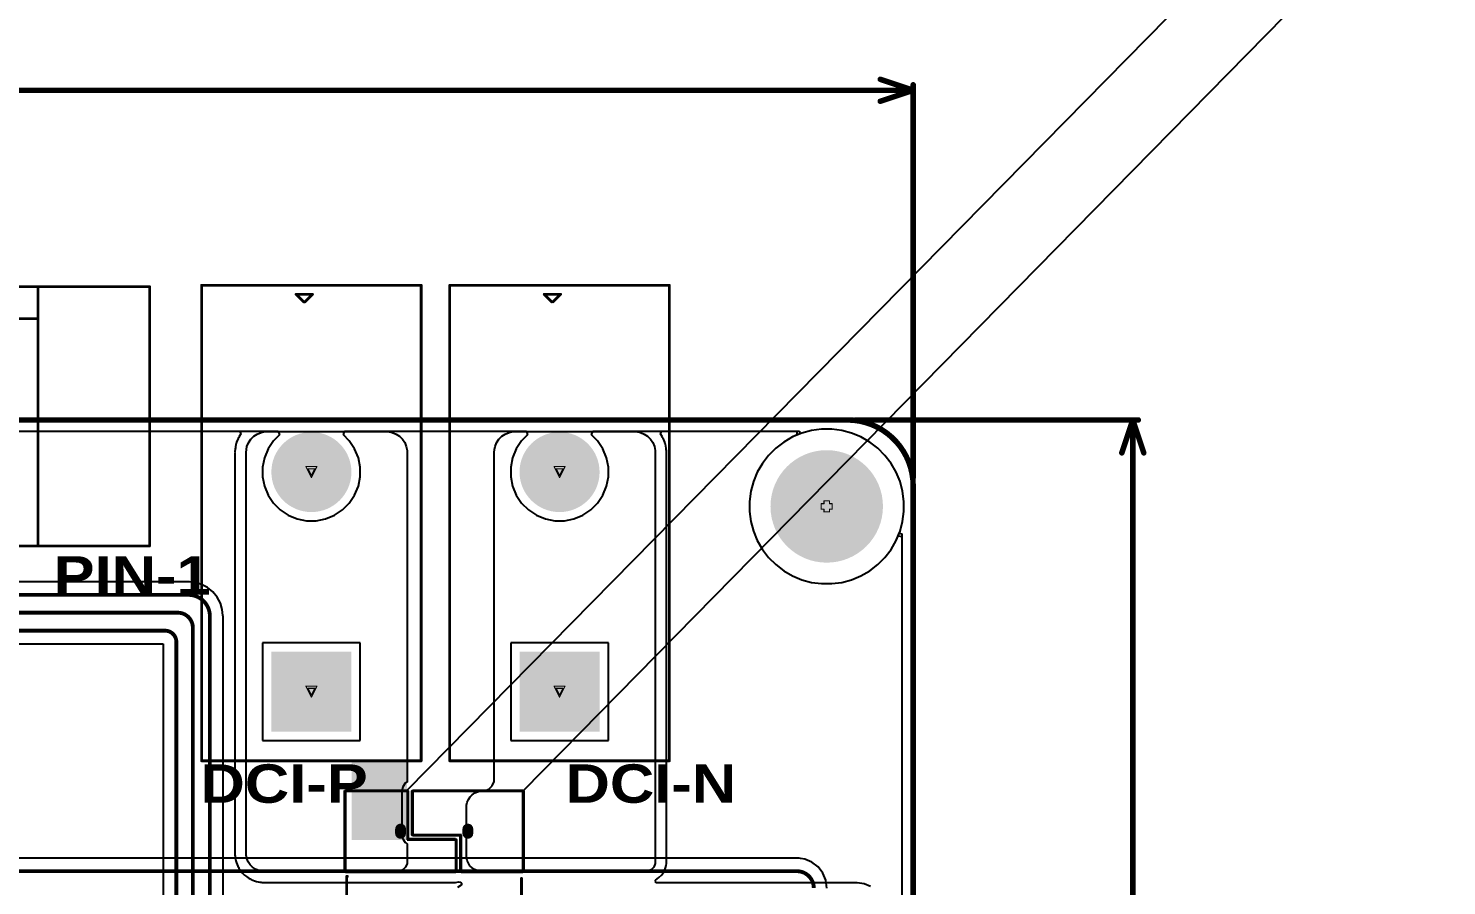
# Model space of a CAD drawing. Header units: inches. Extents: x -2 to 5376, y -4 to 5426.
# Drawn here: x 97.5 to 163.1, y 75 to 114.6 of the extents above; entities that cross this region are included whole.
import ezdxf

# ---------------------------------------------------------------- set-up
doc = ezdxf.new("R2010")
doc.units = ezdxf.units.IN
for name, color, linetype in [('Board Outline', 216, 'Continuous'), ('Bottom Layer', 5, 'Continuous'), ('Bottom Solder', 6, 'Continuous'), ('Dimension', 6, 'Continuous'), ('Drill Drawing', 1, 'Continuous'), ('Layer 1', 16, 'Continuous'), ('Layer 2', 76, 'Continuous'), ('Multi-Layer', 9, 'Continuous'), ('Pad Holes', 156, 'Continuous'), ('Top Layer', 1, 'Continuous'), ('Top Overlay', 2, 'Continuous'), ('Top Paste', 8, 'Continuous'), ('Top Solder', 216, 'Continuous')]:
    doc.layers.add(name, color=color, linetype=linetype)
doc.styles.add('Arial Black_Bold', font='', dxfattribs={"height": 0.2})
doc.styles.get('Arial Black_Bold').set_extended_font_data('Arial Black', bold=True)

# ---------------------------------------------------------------- blocks, each defined once
blk = doc.blocks.new('DB136H_10_16_1P_BK_P_126')
at = {"layer": 'Bottom Layer'}
h = blk.add_hatch(color=5, dxfattribs=at)
edge = h.paths.add_edge_path()
edge.add_arc((0, 5.08), 1.75, 0, 360)
blk.add_hatch(color=5, dxfattribs=at).paths.add_polyline_path([(-1.75, -3.33), (1.75, -3.33), (1.75, -6.83), (-1.75, -6.83)])
at = {"layer": 'Bottom Solder'}
h = blk.add_hatch(color=6, dxfattribs=at)
edge = h.paths.add_edge_path()
edge.add_arc((0, 5.08), 1.852, 0, 360)
blk.add_hatch(color=6, dxfattribs=at).paths.add_polyline_path([(-1.852, -3.228), (1.852, -3.228), (1.852, -6.932), (-1.852, -6.932)])
at = {"layer": 'Layer 1'}
h = blk.add_hatch(color=16, dxfattribs=at)
edge = h.paths.add_edge_path()
edge.add_arc((0, 5.08), 1.75, 0, 360)
blk.add_hatch(color=16, dxfattribs=at).paths.add_polyline_path([(-1.75, -3.33), (1.75, -3.33), (1.75, -6.83), (-1.75, -6.83)])
at = {"layer": 'Layer 2'}
h = blk.add_hatch(color=76, dxfattribs=at)
edge = h.paths.add_edge_path()
edge.add_arc((0, 5.08), 1.75, 0, 360)
blk.add_hatch(color=76, dxfattribs=at).paths.add_polyline_path([(-1.75, -3.33), (1.75, -3.33), (1.75, -6.83), (-1.75, -6.83)])
at = {"layer": 'Multi-Layer'}
h = blk.add_hatch(color=9, dxfattribs=at)
edge = h.paths.add_edge_path()
edge.add_arc((0, 5.08), 1.75, 0, 360)
blk.add_hatch(color=9, dxfattribs=at).paths.add_polyline_path([(-1.75, -3.33), (1.75, -3.33), (1.75, -6.83), (-1.75, -6.83)])
at = {"layer": 'Pad Holes'}
h = blk.add_hatch(color=7, dxfattribs=at)
edge = h.paths.add_edge_path()
edge.add_arc((0, 5.08), 1, 0, 360)
h = blk.add_hatch(color=7, dxfattribs=at)
edge = h.paths.add_edge_path()
edge.add_arc((0, -5.08), 1, 0, 360)
at = {"layer": 'Top Layer'}
h = blk.add_hatch(color=1, dxfattribs=at)
edge = h.paths.add_edge_path()
edge.add_arc((0, 5.08), 1.75, 0, 360)
blk.add_hatch(color=1, dxfattribs=at).paths.add_polyline_path([(-1.75, -3.33), (1.75, -3.33), (1.75, -6.83), (-1.75, -6.83)])
at = {"layer": 'Top Solder'}
h = blk.add_hatch(color=216, dxfattribs=at)
edge = h.paths.add_edge_path()
edge.add_arc((0, 5.08), 1.852, 0, 360)
blk.add_hatch(color=216, dxfattribs=at).paths.add_polyline_path([(-1.852, -3.228), (1.852, -3.228), (1.852, -6.932), (-1.852, -6.932)])
at = {"layer": 'Top Overlay', "const_width": 0.127}
for points in [[(-5.08, 13.72), (0, 13.72)], [(-5.08, -8.28), (-5.08, 13.72)], [(0, 13.72), (5.08, 13.72)], [(5.08, -8.28), (5.08, 13.72)], [(-0.711, 13.305), (0.051, 13.305)], [(-0.711, 13.305), (-0.361, 12.954)], [(-0.3, 12.954), (0.051, 13.305)], [(-5.08, -8.28), (0, -8.28)], [(0, -8.28), (5.08, -8.28)]]:
    blk.add_lwpolyline(points, dxfattribs=at)
at = {"layer": 'Top Overlay', "const_width": 0.0635}
for points in [[(-5.112, 13.72, 1), (-5.048, 13.72, 1)], [(-5.112, 13.72, 1), (-5.048, 13.72, 1)], [(-0.032, 13.72, 1), (0.032, 13.72, 1)], [(-0.032, 13.72, 1), (0.032, 13.72, 1)], [(5.048, 13.72, 1), (5.112, 13.72, 1)], [(5.048, 13.72, 1), (5.112, 13.72, 1)], [(-0.743, 13.305, 1), (-0.679, 13.305, 1)], [(-0.743, 13.305, 1), (-0.679, 13.305, 1)], [(0.019, 13.305, 1), (0.083, 13.305, 1)], [(0.019, 13.305, 1), (0.083, 13.305, 1)], [(-0.392, 12.954, 1), (-0.329, 12.954, 1)], [(-0.332, 12.954, 1), (-0.268, 12.954, 1)], [(-5.112, -8.28, 1), (-5.048, -8.28, 1)], [(-5.112, -8.28, 1), (-5.048, -8.28, 1)], [(-0.032, -8.28, 1), (0.032, -8.28, 1)], [(-0.032, -8.28, 1), (0.032, -8.28, 1)], [(5.048, -8.28, 1), (5.112, -8.28, 1)], [(5.048, -8.28, 1), (5.112, -8.28, 1)]]:
    blk.add_lwpolyline(points, format="xyb", close=True, dxfattribs=at)
blk = doc.blocks.new('DB136H_10_16_1P_RD_P_127')
at = {"layer": 'Bottom Layer'}
h = blk.add_hatch(color=5, dxfattribs=at)
edge = h.paths.add_edge_path()
edge.add_arc((0, 5.08), 1.75, 0, 360)
blk.add_hatch(color=5, dxfattribs=at).paths.add_polyline_path([(-1.75, -3.33), (1.75, -3.33), (1.75, -6.83), (-1.75, -6.83)])
at = {"layer": 'Bottom Solder'}
h = blk.add_hatch(color=6, dxfattribs=at)
edge = h.paths.add_edge_path()
edge.add_arc((0, 5.08), 1.852, 0, 360)
blk.add_hatch(color=6, dxfattribs=at).paths.add_polyline_path([(-1.852, -3.228), (1.852, -3.228), (1.852, -6.932), (-1.852, -6.932)])
at = {"layer": 'Layer 1'}
h = blk.add_hatch(color=16, dxfattribs=at)
edge = h.paths.add_edge_path()
edge.add_arc((0, 5.08), 1.75, 0, 360)
blk.add_hatch(color=16, dxfattribs=at).paths.add_polyline_path([(-1.75, -3.33), (1.75, -3.33), (1.75, -6.83), (-1.75, -6.83)])
at = {"layer": 'Layer 2'}
h = blk.add_hatch(color=76, dxfattribs=at)
edge = h.paths.add_edge_path()
edge.add_arc((0, 5.08), 1.75, 0, 360)
blk.add_hatch(color=76, dxfattribs=at).paths.add_polyline_path([(-1.75, -3.33), (1.75, -3.33), (1.75, -6.83), (-1.75, -6.83)])
at = {"layer": 'Multi-Layer'}
h = blk.add_hatch(color=9, dxfattribs=at)
edge = h.paths.add_edge_path()
edge.add_arc((0, 5.08), 1.75, 0, 360)
blk.add_hatch(color=9, dxfattribs=at).paths.add_polyline_path([(-1.75, -3.33), (1.75, -3.33), (1.75, -6.83), (-1.75, -6.83)])
at = {"layer": 'Pad Holes'}
h = blk.add_hatch(color=7, dxfattribs=at)
edge = h.paths.add_edge_path()
edge.add_arc((0, 5.08), 1, 0, 360)
h = blk.add_hatch(color=7, dxfattribs=at)
edge = h.paths.add_edge_path()
edge.add_arc((0, -5.08), 1, 0, 360)
at = {"layer": 'Top Layer'}
h = blk.add_hatch(color=1, dxfattribs=at)
edge = h.paths.add_edge_path()
edge.add_arc((0, 5.08), 1.75, 0, 360)
blk.add_hatch(color=1, dxfattribs=at).paths.add_polyline_path([(-1.75, -3.33), (1.75, -3.33), (1.75, -6.83), (-1.75, -6.83)])
at = {"layer": 'Top Solder'}
h = blk.add_hatch(color=216, dxfattribs=at)
edge = h.paths.add_edge_path()
edge.add_arc((0, 5.08), 1.852, 0, 360)
blk.add_hatch(color=216, dxfattribs=at).paths.add_polyline_path([(-1.852, -3.228), (1.852, -3.228), (1.852, -6.932), (-1.852, -6.932)])
at = {"layer": 'Top Overlay', "const_width": 0.127}
for points in [[(-5.08, 13.72), (0, 13.72)], [(-5.08, -8.28), (-5.08, 13.72)], [(0, 13.72), (5.08, 13.72)], [(5.08, -8.28), (5.08, 13.72)], [(-0.711, 13.305), (-0.361, 12.954)], [(-0.711, 13.305), (0.051, 13.305)], [(-0.3, 12.954), (0.051, 13.305)], [(-0.361, 12.954), (-0.3, 12.954)], [(-5.08, -8.28), (0, -8.28)], [(0, -8.28), (5.08, -8.28)]]:
    blk.add_lwpolyline(points, dxfattribs=at)
at = {"layer": 'Top Overlay', "const_width": 0.0635}
for points in [[(-5.112, 13.72, 1), (-5.048, 13.72, 1)], [(-5.112, 13.72, 1), (-5.048, 13.72, 1)], [(-0.032, 13.72, 1), (0.032, 13.72, 1)], [(-0.032, 13.72, 1), (0.032, 13.72, 1)], [(5.048, 13.72, 1), (5.112, 13.72, 1)], [(5.048, 13.72, 1), (5.112, 13.72, 1)], [(-0.743, 13.305, 1), (-0.679, 13.305, 1)], [(-0.743, 13.305, 1), (-0.679, 13.305, 1)], [(0.019, 13.305, 1), (0.083, 13.305, 1)], [(0.019, 13.305, 1), (0.083, 13.305, 1)], [(-0.392, 12.954, 1), (-0.329, 12.954, 1)], [(-0.392, 12.954, 1), (-0.329, 12.954, 1)], [(-0.332, 12.954, 1), (-0.268, 12.954, 1)], [(-0.332, 12.954, 1), (-0.268, 12.954, 1)], [(-5.112, -8.28, 1), (-5.048, -8.28, 1)], [(-5.112, -8.28, 1), (-5.048, -8.28, 1)], [(-0.032, -8.28, 1), (0.032, -8.28, 1)], [(-0.032, -8.28, 1), (0.032, -8.28, 1)], [(5.048, -8.28, 1), (5.112, -8.28, 1)], [(5.048, -8.28, 1), (5.112, -8.28, 1)]]:
    blk.add_lwpolyline(points, format="xyb", close=True, dxfattribs=at)
blk = doc.blocks.new('DB2ERM_5_08_12P_GN_128')
at = {"layer": 'Top Overlay', "const_width": 0.127}
for points in [[(35.636, 2), (-35.636, 2)], [(-35.636, 2), (-35.636, -10)], [(-30.48, 2), (-30.48, -10)], [(30.48, -8.516), (-30.48, -8.516)], [(35.636, -10), (-35.636, -10)]]:
    blk.add_lwpolyline(points, dxfattribs=at)
at = {"layer": 'Top Overlay', "const_width": 0.0635}
for points in [[(-35.668, 2, 1), (-35.604, 2, 1)], [(-35.668, 2, 1), (-35.604, 2, 1)], [(-30.512, 2, 1), (-30.448, 2, 1)], [(-30.512, -8.516, 1), (-30.448, -8.516, 1)], [(-35.668, -10, 1), (-35.604, -10, 1)], [(-35.668, -10, 1), (-35.604, -10, 1)], [(-30.512, -10, 1), (-30.448, -10, 1)]]:
    blk.add_lwpolyline(points, format="xyb", close=True, dxfattribs=at)
blk = doc.blocks.new('TISON_8_8X8__133')
at = {"layer": 'Top Layer'}
h = blk.add_hatch(color=1, dxfattribs=at)
edge = h.paths.add_edge_path()
edge.add_arc((3.264, 1.556), 0.15, 90, 270)
edge.add_line((3.264, 1.406), (3.464, 1.406))
edge.add_arc((3.464, 1.556), 0.15, 270, 450)
edge.add_line((3.464, 1.706), (3.264, 1.706))
h = blk.add_hatch(color=1, dxfattribs=at)
edge = h.paths.add_edge_path()
edge.add_arc((3.264, -1.556), 0.15, 90, 270)
edge.add_line((3.264, -1.706), (3.464, -1.706))
edge.add_arc((3.464, -1.556), 0.15, 270, 450)
edge.add_line((3.464, -1.406), (3.264, -1.406))
at = {"layer": 'Top Paste'}
h = blk.add_hatch(color=8, dxfattribs=at)
edge = h.paths.add_edge_path()
edge.add_arc((3.264, 1.556), 0.15, 90, 270)
edge.add_line((3.264, 1.406), (3.464, 1.406))
edge.add_arc((3.464, 1.556), 0.15, 270, 450)
edge.add_line((3.464, 1.706), (3.264, 1.706))
h = blk.add_hatch(color=8, dxfattribs=at)
edge = h.paths.add_edge_path()
edge.add_arc((3.264, -1.556), 0.15, 90, 270)
edge.add_line((3.264, -1.706), (3.464, -1.706))
edge.add_arc((3.464, -1.556), 0.15, 270, 450)
edge.add_line((3.464, -1.406), (3.264, -1.406))
at = {"layer": 'Top Solder'}
h = blk.add_hatch(color=216, dxfattribs=at)
edge = h.paths.add_edge_path()
edge.add_arc((3.264, 1.556), 0.252, 90, 270)
edge.add_line((3.264, 1.304), (3.464, 1.304))
edge.add_arc((3.464, 1.556), 0.252, 270, 450)
edge.add_line((3.464, 1.808), (3.264, 1.808))
h = blk.add_hatch(color=216, dxfattribs=at)
edge = h.paths.add_edge_path()
edge.add_arc((3.264, -1.556), 0.252, 90, 270)
edge.add_line((3.264, -1.808), (3.464, -1.808))
edge.add_arc((3.464, -1.556), 0.252, 270, 450)
edge.add_line((3.464, -1.304), (3.264, -1.304))
at = {"layer": 'Top Layer'}
for p, q in [((1.514, -0.98), (1.514, 4.092)), ((1.514, 4.092), (5.214, 4.092)), ((5.214, 4.092), (5.214, 4.092)), ((5.214, 4.092), (5.214, 1.257)), ((5.214, 1.257), (2.964, 1.257)), ((2.964, 1.257), (2.964, -0.98)), ((3.203, -1.257), (3.203, 0.98)), ((3.203, 0.98), (5.214, 0.98)), ((5.214, 0.98), (5.214, -4.092)), ((2.964, -0.98), (1.514, -0.98)), ((1.514, -4.092), (1.514, -1.257)), ((1.514, -1.257), (3.203, -1.257)), ((1.514, -4.092), (1.514, -4.092)), ((5.214, -4.092), (1.514, -4.092))]:
    blk.add_line(p, q, dxfattribs=at)
at = {"layer": 'Top Overlay', "const_width": 0.127}
for points in [[(-3.437, 4.052), (1.274, 4.052)], [(1.274, 4.052), (1.274, 4.014)], [(-3.437, -4.038), (1.185, -4.038)]]:
    blk.add_lwpolyline(points, dxfattribs=at)
at = {"layer": 'Top Overlay', "const_width": 0.0635}
for points in [[(1.242, 4.052, 1), (1.306, 4.052, 1)], [(1.242, 4.052, 1), (1.306, 4.052, 1)], [(1.242, 4.014, 1), (1.306, 4.014, 1)], [(1.154, -4.038, 1), (1.217, -4.038, 1)]]:
    blk.add_lwpolyline(points, format="xyb", close=True, dxfattribs=at)
at = {"layer": 'Top Solder'}
for p, q in [((1.46, 4.092), (1.476, 4.13)), ((1.46, -0.98), (1.46, 4.092)), ((1.476, 4.13), (1.514, 4.146)), ((1.514, 4.146), (5.214, 4.146)), ((5.214, 4.146), (5.253, 4.13)), ((5.253, 4.13), (5.269, 4.092)), ((5.269, 4.092), (5.269, 1.257)), ((5.214, 1.203), (3.019, 1.203)), ((3.019, 1.203), (3.019, -0.98)), ((3.149, 0.98), (3.165, 1.018)), ((3.149, -1.203), (3.149, 0.98)), ((3.165, 1.018), (3.203, 1.034)), ((3.203, 1.034), (5.214, 1.034)), ((5.253, 1.219), (5.214, 1.203)), ((5.214, 1.034), (5.253, 1.018)), ((5.269, 1.257), (5.253, 1.219)), ((5.253, 1.018), (5.268, 0.98)), ((5.268, 0.98), (5.268, -4.092)), ((5.269, 1.257), (5351.599, -5259.438)), ((1.476, -1.018), (1.46, -0.98)), ((1.46, -1.257), (1.476, -1.219)), ((1.46, -4.092), (1.46, -1.257)), ((1.514, -1.034), (1.476, -1.018)), ((1.476, -1.219), (1.514, -1.203)), ((2.964, -1.034), (1.514, -1.034)), ((1.514, -1.203), (3.149, -1.203)), ((3.003, -1.018), (2.964, -1.034)), ((3.019, -0.98), (3.003, -1.018)), ((1.476, -4.13), (1.46, -4.092)), ((1.514, -4.146), (1.476, -4.13)), ((5.214, -4.146), (1.514, -4.146)), ((5.253, -4.13), (5.214, -4.146)), ((5.268, -4.092), (5.253, -4.13)), ((5.253, -4.13), (5351.599, -5259.438))]:
    blk.add_line(p, q, dxfattribs=at)

msp = doc.modelspace()

# ---------------------------------------------------------------- hatches: boundary and pattern name
at = {"layer": 'Bottom Layer'}
h = msp.add_hatch(color=5, dxfattribs=at)
edge = h.paths.add_edge_path()
edge.add_arc((134.43, 92.509), 2.5, 0, 360)
at = {"layer": 'Bottom Solder'}
h = msp.add_hatch(color=6, dxfattribs=at)
edge = h.paths.add_edge_path()
edge.add_arc((134.43, 92.509), 2.602, 0, 360)
at = {"layer": 'Layer 1'}
h = msp.add_hatch(color=16, dxfattribs=at)
edge = h.paths.add_edge_path()
edge.add_arc((134.43, 92.509), 2.5, 0, 360)
at = {"layer": 'Layer 2'}
h = msp.add_hatch(color=76, dxfattribs=at)
edge = h.paths.add_edge_path()
edge.add_arc((134.43, 92.509), 2.5, 0, 360)
at = {"layer": 'Multi-Layer'}
h = msp.add_hatch(color=9, dxfattribs=at)
edge = h.paths.add_edge_path()
edge.add_arc((134.43, 92.509), 2.5, 0, 360)
at = {"layer": 'Pad Holes'}
h = msp.add_hatch(color=7, dxfattribs=at)
edge = h.paths.add_edge_path()
edge.add_arc((134.43, 92.509), 1.5, 0, 360)
at = {"layer": 'Top Layer'}
h = msp.add_hatch(color=1, dxfattribs=at)
edge = h.paths.add_edge_path()
edge.add_arc((134.43, 92.509), 2.5, 0, 360)
msp.add_hatch(color=1, dxfattribs=at).paths.add_polyline_path([(112.45, 77.083), (115.014, 77.083), (115.014, 80.739), (112.45, 80.739)])
at = {"layer": 'Top Solder'}
h = msp.add_hatch(color=216, dxfattribs=at)
edge = h.paths.add_edge_path()
edge.add_arc((134.43, 92.509), 2.602, 0, 360)

# ---------------------------------------------------------------- linework, layer by layer
at = {"layer": 'Board Outline', "const_width": 0.254}
for points in [[(1.478, 96.509), (135.382, 96.509)], [(138.43, -0.443), (138.43, 93.461)]]:
    msp.add_lwpolyline(points, dxfattribs=at)
at = {"layer": 'Board Outline', "const_width": 0.127}
for points in [[(135.319, 96.509, 1), (135.446, 96.509, 1)], [(135.319, 96.509, 1), (135.446, 96.509, 1)], [(138.367, 93.461, 1), (138.494, 93.461, 1)], [(138.367, 93.461, 1), (138.494, 93.461, 1)]]:
    msp.add_lwpolyline(points, format="xyb", close=True, dxfattribs=at)
at = {"layer": 'Board Outline', "const_width": 0.254}
msp.add_lwpolyline([(135.382, 96.509, -0.414214), (138.43, 93.461)], format="xyb", dxfattribs=at)
at = {"layer": 'Bottom Layer'}
for p, q in [((29.972, 95.991), (109.054, 95.991)), ((109.11, 95.813), (108.836, 95.538)), ((109.054, 95.991), (109.11, 95.813)), ((112.068, 95.813), (112.124, 95.991)), ((112.343, 95.538), (112.068, 95.813)), ((112.124, 95.991), (120.535, 95.991)), ((120.591, 95.813), (120.316, 95.538)), ((120.535, 95.991), (120.591, 95.813)), ((123.549, 95.813), (123.605, 95.991)), ((123.824, 95.538), (123.549, 95.813)), ((123.605, 95.991), (133.031, 95.991)), ((133.067, 95.813), (132.846, 95.722)), ((133.031, 95.991), (133.067, 95.813)), ((108.588, 95.169), (108.418, 94.758)), ((108.836, 95.538), (108.588, 95.169)), ((112.59, 95.169), (112.343, 95.538)), ((112.761, 94.758), (112.59, 95.169)), ((120.069, 95.169), (119.899, 94.758)), ((120.316, 95.538), (120.069, 95.169)), ((124.071, 95.169), (123.824, 95.538)), ((124.241, 94.758), (124.071, 95.169)), ((132.068, 95.202), (131.737, 94.871)), ((132.44, 95.488), (132.068, 95.202)), ((132.846, 95.722), (132.44, 95.488)), ((108.418, 94.758), (108.331, 94.321)), ((112.847, 94.321), (112.761, 94.758)), ((119.899, 94.758), (119.812, 94.321)), ((124.328, 94.321), (124.241, 94.758)), ((131.452, 94.499), (131.217, 94.094)), ((131.737, 94.871), (131.452, 94.499)), ((108.331, 94.321), (108.331, 93.877)), ((108.331, 93.877), (108.418, 93.44)), ((112.761, 93.44), (112.847, 93.877)), ((112.847, 93.877), (112.847, 94.321)), ((119.812, 94.321), (119.812, 93.877)), ((119.812, 93.877), (119.899, 93.44)), ((124.241, 93.44), (124.328, 93.877)), ((124.328, 93.877), (124.328, 94.321)), ((131.217, 94.094), (131.038, 93.661)), ((108.418, 93.44), (108.588, 93.03)), ((112.59, 93.03), (112.761, 93.44)), ((119.899, 93.44), (120.069, 93.03)), ((124.071, 93.03), (124.241, 93.44)), ((130.917, 93.208), (130.856, 92.743)), ((131.038, 93.661), (130.917, 93.208)), ((108.588, 93.03), (108.836, 92.66)), ((108.836, 92.66), (109.15, 92.345)), ((112.029, 92.345), (112.343, 92.66)), ((112.343, 92.66), (112.59, 93.03)), ((120.069, 93.03), (120.316, 92.66)), ((120.316, 92.66), (120.631, 92.345)), ((123.51, 92.345), (123.824, 92.66)), ((123.824, 92.66), (124.071, 93.03)), ((130.856, 92.743), (130.856, 92.275)), ((109.15, 92.345), (109.52, 92.098)), ((109.52, 92.098), (109.931, 91.928)), ((109.931, 91.928), (110.367, 91.841)), ((110.812, 91.841), (111.248, 91.928)), ((111.248, 91.928), (111.659, 92.098)), ((111.659, 92.098), (112.029, 92.345)), ((120.631, 92.345), (121.001, 92.098)), ((121.001, 92.098), (121.412, 91.928)), ((121.412, 91.928), (121.848, 91.841)), ((122.293, 91.841), (122.729, 91.928)), ((122.729, 91.928), (123.14, 92.098)), ((123.14, 92.098), (123.51, 92.345)), ((130.856, 92.275), (130.917, 91.81)), ((110.367, 91.841), (110.812, 91.841)), ((121.848, 91.841), (122.293, 91.841)), ((130.917, 91.81), (131.038, 91.358)), ((131.038, 91.358), (131.217, 90.925)), ((131.217, 90.925), (131.452, 90.519)), ((137.408, 90.519), (137.643, 90.925)), ((137.643, 90.925), (137.734, 91.146)), ((137.734, 91.146), (137.912, 91.11)), ((137.912, 91.11), (137.912, 52.476)), ((131.452, 90.519), (131.737, 90.147)), ((131.737, 90.147), (132.068, 89.816)), ((136.792, 89.816), (137.123, 90.147)), ((137.123, 90.147), (137.408, 90.519)), ((132.068, 89.816), (132.44, 89.531)), ((132.44, 89.531), (132.846, 89.297)), ((132.846, 89.297), (133.279, 89.117)), ((135.582, 89.117), (136.014, 89.297)), ((136.014, 89.297), (136.42, 89.531)), ((136.42, 89.531), (136.792, 89.816)), ((133.279, 89.117), (133.731, 88.996)), ((133.731, 88.996), (134.196, 88.935)), ((134.196, 88.935), (134.664, 88.935)), ((134.664, 88.935), (135.129, 88.996)), ((135.129, 88.996), (135.582, 89.117)), ((112.847, 86.197), (108.331, 86.197)), ((108.331, 86.197), (108.331, 81.681)), ((112.847, 81.681), (112.847, 86.197)), ((124.328, 86.197), (119.812, 86.197)), ((119.812, 86.197), (119.812, 81.681)), ((124.328, 81.681), (124.328, 86.197)), ((108.331, 81.681), (112.847, 81.681)), ((119.812, 81.681), (124.328, 81.681))]:
    msp.add_line(p, q, dxfattribs=at)
at = {"layer": 'Dimension', "const_width": 0.254}
for points in [[(136.906, 112.268), (138.43, 111.76)], [(77.74, 111.76), (138.43, 111.76)], [(136.906, 111.252), (138.43, 111.76)], [(138.43, 93.842), (138.43, 112.014)], [(135.763, 96.509), (148.844, 96.509)], [(148.082, 94.985), (148.59, 96.509)], [(148.59, 96.509), (149.098, 94.985)], [(148.59, 55.819), (148.59, 96.509)]]:
    msp.add_lwpolyline(points, dxfattribs=at)
at = {"layer": 'Dimension', "const_width": 0.127}
for points in [[(136.843, 112.268, 1), (136.97, 112.268, 1)], [(138.367, 112.014, 1), (138.494, 112.014, 1)], [(138.367, 111.76, 1), (138.494, 111.76, 1)], [(138.367, 111.76, 1), (138.494, 111.76, 1)], [(138.367, 111.76, 1), (138.494, 111.76, 1)], [(136.843, 111.252, 1), (136.97, 111.252, 1)], [(135.7, 96.509, 1), (135.827, 96.509, 1)], [(148.526, 96.509, 1), (148.654, 96.509, 1)], [(148.526, 96.509, 1), (148.654, 96.509, 1)], [(148.526, 96.509, 1), (148.654, 96.509, 1)], [(148.78, 96.509, 1), (148.907, 96.509, 1)], [(148.018, 94.985, 1), (148.145, 94.985, 1)], [(149.035, 94.985, 1), (149.161, 94.985, 1)], [(138.367, 93.842, 1), (138.494, 93.842, 1)]]:
    msp.add_lwpolyline(points, format="xyb", close=True, dxfattribs=at)
at = {"layer": 'Drill Drawing', "const_width": 0.0508}
for points in [[(110.335, 94.353), (110.843, 94.353)], [(110.335, 94.353), (110.589, 93.845)], [(110.437, 94.252), (110.742, 94.252)], [(110.437, 94.252), (110.589, 93.947)], [(110.589, 93.845), (110.843, 94.353)], [(110.589, 93.947), (110.742, 94.252)], [(121.816, 94.353), (122.324, 94.353)], [(121.816, 94.353), (122.07, 93.845)], [(121.918, 94.252), (122.223, 94.252)], [(121.918, 94.252), (122.07, 93.947)], [(122.07, 93.845), (122.324, 94.353)], [(122.07, 93.947), (122.223, 94.252)], [(134.176, 92.382), (134.176, 92.636)], [(134.176, 92.636), (134.303, 92.636)], [(134.303, 92.636), (134.303, 92.763)], [(134.303, 92.763), (134.557, 92.763)], [(134.557, 92.636), (134.557, 92.763)], [(134.557, 92.636), (134.684, 92.636)], [(134.684, 92.382), (134.684, 92.636)], [(134.176, 92.382), (134.303, 92.382)], [(134.303, 92.255), (134.303, 92.382)], [(134.303, 92.255), (134.557, 92.255)], [(134.557, 92.382), (134.684, 92.382)], [(134.557, 92.255), (134.557, 92.382)], [(110.335, 84.193), (110.843, 84.193)], [(110.335, 84.193), (110.589, 83.685)], [(110.437, 84.092), (110.742, 84.092)], [(110.437, 84.092), (110.589, 83.787)], [(110.589, 83.685), (110.843, 84.193)], [(110.589, 83.787), (110.742, 84.092)], [(121.816, 84.193), (122.324, 84.193)], [(121.816, 84.193), (122.07, 83.685)], [(121.918, 84.092), (122.223, 84.092)], [(121.918, 84.092), (122.07, 83.787)], [(122.07, 83.685), (122.324, 84.193)], [(122.07, 83.787), (122.223, 84.092)]]:
    msp.add_lwpolyline(points, dxfattribs=at)
at = {"layer": 'Drill Drawing', "const_width": 0.0254}
for points in [[(110.323, 94.353, 1), (110.348, 94.353, 1)], [(110.323, 94.353, 1), (110.348, 94.353, 1)], [(110.424, 94.252, 1), (110.45, 94.252, 1)], [(110.424, 94.252, 1), (110.45, 94.252, 1)], [(110.577, 93.947, 1), (110.602, 93.947, 1)], [(110.577, 93.947, 1), (110.602, 93.947, 1)], [(110.577, 93.845, 1), (110.602, 93.845, 1)], [(110.577, 93.845, 1), (110.602, 93.845, 1)], [(110.729, 94.252, 1), (110.755, 94.252, 1)], [(110.729, 94.252, 1), (110.755, 94.252, 1)], [(110.831, 94.353, 1), (110.856, 94.353, 1)], [(110.831, 94.353, 1), (110.856, 94.353, 1)], [(121.804, 94.353, 1), (121.829, 94.353, 1)], [(121.804, 94.353, 1), (121.829, 94.353, 1)], [(121.905, 94.252, 1), (121.931, 94.252, 1)], [(121.905, 94.252, 1), (121.931, 94.252, 1)], [(122.058, 93.947, 1), (122.083, 93.947, 1)], [(122.058, 93.947, 1), (122.083, 93.947, 1)], [(122.058, 93.845, 1), (122.083, 93.845, 1)], [(122.058, 93.845, 1), (122.083, 93.845, 1)], [(122.21, 94.252, 1), (122.235, 94.252, 1)], [(122.21, 94.252, 1), (122.235, 94.252, 1)], [(122.312, 94.353, 1), (122.337, 94.353, 1)], [(122.312, 94.353, 1), (122.337, 94.353, 1)], [(134.163, 92.636, 1), (134.189, 92.636, 1)], [(134.163, 92.636, 1), (134.189, 92.636, 1)], [(134.29, 92.763, 1), (134.316, 92.763, 1)], [(134.29, 92.763, 1), (134.316, 92.763, 1)], [(134.29, 92.636, 1), (134.316, 92.636, 1)], [(134.29, 92.636, 1), (134.316, 92.636, 1)], [(134.544, 92.763, 1), (134.57, 92.763, 1)], [(134.544, 92.763, 1), (134.57, 92.763, 1)], [(134.544, 92.636, 1), (134.57, 92.636, 1)], [(134.544, 92.636, 1), (134.57, 92.636, 1)], [(134.671, 92.636, 1), (134.697, 92.636, 1)], [(134.671, 92.636, 1), (134.697, 92.636, 1)], [(134.163, 92.382, 1), (134.189, 92.382, 1)], [(134.163, 92.382, 1), (134.189, 92.382, 1)], [(134.29, 92.382, 1), (134.316, 92.382, 1)], [(134.29, 92.382, 1), (134.316, 92.382, 1)], [(134.29, 92.255, 1), (134.316, 92.255, 1)], [(134.29, 92.255, 1), (134.316, 92.255, 1)], [(134.544, 92.382, 1), (134.57, 92.382, 1)], [(134.544, 92.382, 1), (134.57, 92.382, 1)], [(134.544, 92.255, 1), (134.57, 92.255, 1)], [(134.544, 92.255, 1), (134.57, 92.255, 1)], [(134.671, 92.382, 1), (134.697, 92.382, 1)], [(134.671, 92.382, 1), (134.697, 92.382, 1)], [(110.323, 84.193, 1), (110.348, 84.193, 1)], [(110.323, 84.193, 1), (110.348, 84.193, 1)], [(110.424, 84.092, 1), (110.45, 84.092, 1)], [(110.424, 84.092, 1), (110.45, 84.092, 1)], [(110.729, 84.092, 1), (110.755, 84.092, 1)], [(110.729, 84.092, 1), (110.755, 84.092, 1)], [(110.831, 84.193, 1), (110.856, 84.193, 1)], [(110.831, 84.193, 1), (110.856, 84.193, 1)], [(121.804, 84.193, 1), (121.829, 84.193, 1)], [(121.804, 84.193, 1), (121.829, 84.193, 1)], [(121.905, 84.092, 1), (121.931, 84.092, 1)], [(121.905, 84.092, 1), (121.931, 84.092, 1)], [(122.21, 84.092, 1), (122.235, 84.092, 1)], [(122.21, 84.092, 1), (122.235, 84.092, 1)], [(122.312, 84.193, 1), (122.337, 84.193, 1)], [(122.312, 84.193, 1), (122.337, 84.193, 1)], [(110.577, 83.787, 1), (110.602, 83.787, 1)], [(110.577, 83.787, 1), (110.602, 83.787, 1)], [(110.577, 83.685, 1), (110.602, 83.685, 1)], [(110.577, 83.685, 1), (110.602, 83.685, 1)], [(122.058, 83.787, 1), (122.083, 83.787, 1)], [(122.058, 83.787, 1), (122.083, 83.787, 1)], [(122.058, 83.685, 1), (122.083, 83.685, 1)], [(122.058, 83.685, 1), (122.083, 83.685, 1)]]:
    msp.add_lwpolyline(points, format="xyb", close=True, dxfattribs=at)
at = {"layer": 'Layer 1'}
for p, q in [((3.797, 95.991), (109.054, 95.991)), ((109.11, 95.813), (108.836, 95.538)), ((109.054, 95.991), (109.11, 95.813)), ((112.068, 95.813), (112.124, 95.991)), ((112.343, 95.538), (112.068, 95.813)), ((112.124, 95.991), (120.535, 95.991)), ((120.591, 95.813), (120.316, 95.538)), ((120.535, 95.991), (120.591, 95.813)), ((123.549, 95.813), (123.605, 95.991)), ((123.824, 95.538), (123.549, 95.813)), ((123.605, 95.991), (133.031, 95.991)), ((133.067, 95.813), (132.846, 95.722)), ((133.031, 95.991), (133.067, 95.813)), ((108.588, 95.169), (108.418, 94.758)), ((108.836, 95.538), (108.588, 95.169)), ((112.59, 95.169), (112.343, 95.538)), ((112.761, 94.758), (112.59, 95.169)), ((120.069, 95.169), (119.899, 94.758)), ((120.316, 95.538), (120.069, 95.169)), ((124.071, 95.169), (123.824, 95.538)), ((124.241, 94.758), (124.071, 95.169)), ((132.068, 95.202), (131.737, 94.871)), ((132.44, 95.488), (132.068, 95.202)), ((132.846, 95.722), (132.44, 95.488)), ((108.418, 94.758), (108.331, 94.321)), ((112.847, 94.321), (112.761, 94.758)), ((119.899, 94.758), (119.812, 94.321)), ((124.328, 94.321), (124.241, 94.758)), ((131.452, 94.499), (131.217, 94.094)), ((131.737, 94.871), (131.452, 94.499)), ((108.331, 94.321), (108.331, 93.877)), ((108.331, 93.877), (108.418, 93.44)), ((112.761, 93.44), (112.847, 93.877)), ((112.847, 93.877), (112.847, 94.321)), ((119.812, 94.321), (119.812, 93.877)), ((119.812, 93.877), (119.899, 93.44)), ((124.241, 93.44), (124.328, 93.877)), ((124.328, 93.877), (124.328, 94.321)), ((131.217, 94.094), (131.038, 93.661)), ((108.418, 93.44), (108.588, 93.03)), ((112.59, 93.03), (112.761, 93.44)), ((119.899, 93.44), (120.069, 93.03)), ((124.071, 93.03), (124.241, 93.44)), ((130.917, 93.208), (130.856, 92.743)), ((131.038, 93.661), (130.917, 93.208)), ((108.588, 93.03), (108.836, 92.66)), ((108.836, 92.66), (109.15, 92.345)), ((112.029, 92.345), (112.343, 92.66)), ((112.343, 92.66), (112.59, 93.03)), ((120.069, 93.03), (120.316, 92.66)), ((120.316, 92.66), (120.631, 92.345)), ((123.51, 92.345), (123.824, 92.66)), ((123.824, 92.66), (124.071, 93.03)), ((130.856, 92.743), (130.856, 92.275)), ((109.15, 92.345), (109.52, 92.098)), ((109.52, 92.098), (109.931, 91.928)), ((109.931, 91.928), (110.367, 91.841)), ((110.812, 91.841), (111.248, 91.928)), ((111.248, 91.928), (111.659, 92.098)), ((111.659, 92.098), (112.029, 92.345)), ((120.631, 92.345), (121.001, 92.098)), ((121.001, 92.098), (121.412, 91.928)), ((121.412, 91.928), (121.848, 91.841)), ((122.293, 91.841), (122.729, 91.928)), ((122.729, 91.928), (123.14, 92.098)), ((123.14, 92.098), (123.51, 92.345)), ((130.856, 92.275), (130.917, 91.81)), ((110.367, 91.841), (110.812, 91.841)), ((121.848, 91.841), (122.293, 91.841)), ((130.917, 91.81), (131.038, 91.358)), ((131.038, 91.358), (131.217, 90.925)), ((131.217, 90.925), (131.452, 90.519)), ((137.408, 90.519), (137.643, 90.925)), ((137.643, 90.925), (137.734, 91.146)), ((137.734, 91.146), (137.912, 91.11)), ((137.912, 91.11), (137.912, 52.476)), ((131.452, 90.519), (131.737, 90.147)), ((131.737, 90.147), (132.068, 89.816)), ((136.792, 89.816), (137.123, 90.147)), ((137.123, 90.147), (137.408, 90.519)), ((132.068, 89.816), (132.44, 89.531)), ((132.44, 89.531), (132.846, 89.297)), ((132.846, 89.297), (133.279, 89.117)), ((135.582, 89.117), (136.014, 89.297)), ((136.014, 89.297), (136.42, 89.531)), ((136.42, 89.531), (136.792, 89.816)), ((104.902, 89.026), (49.18, 89.026)), ((104.942, 89.018), (104.902, 89.026)), ((105.213, 88.991), (104.942, 89.018)), ((105.512, 88.901), (105.213, 88.991)), ((105.788, 88.753), (105.512, 88.901)), ((106.03, 88.555), (105.788, 88.753)), ((133.279, 89.117), (133.731, 88.996)), ((133.731, 88.996), (134.196, 88.935)), ((134.196, 88.935), (134.664, 88.935)), ((134.664, 88.935), (135.129, 88.996)), ((135.129, 88.996), (135.582, 89.117)), ((106.228, 88.313), (106.03, 88.555)), ((106.376, 88.037), (106.228, 88.313)), ((106.467, 87.738), (106.376, 88.037)), ((106.493, 87.467), (106.467, 87.738)), ((106.501, 87.427), (106.493, 87.467)), ((106.501, 49.077), (106.501, 87.427)), ((89.335, 86.151), (103.735, 86.151)), ((103.735, 86.151), (103.735, 47.927)), ((112.847, 86.197), (108.331, 86.197)), ((108.331, 86.197), (108.331, 81.681)), ((112.847, 81.681), (112.847, 86.197)), ((124.328, 86.197), (119.812, 86.197)), ((119.812, 86.197), (119.812, 81.681)), ((124.328, 81.681), (124.328, 86.197)), ((108.331, 81.681), (112.847, 81.681)), ((119.812, 81.681), (124.328, 81.681))]:
    msp.add_line(p, q, dxfattribs=at)
at = {"layer": 'Layer 1', "const_width": 0.178}
for points in [[(49.18, 88.417), (104.902, 88.417)], [(69.392, 87.592), (104.407, 87.592)], [(105.893, 49.028), (105.893, 87.427)], [(89.335, 86.76), (103.817, 86.76)], [(105.105, 48.476), (105.105, 86.893)], [(104.343, 47.927), (104.343, 86.233)]]:
    msp.add_lwpolyline(points, dxfattribs=at)
at = {"layer": 'Layer 1', "const_width": 0.0889}
for points in [[(104.858, 88.417, 1), (104.946, 88.417, 1)], [(104.858, 88.417, 1), (104.946, 88.417, 1)], [(104.362, 87.592, 1), (104.451, 87.592, 1)], [(104.362, 87.592, 1), (104.451, 87.592, 1)], [(105.848, 87.427, 1), (105.937, 87.427, 1)], [(105.848, 87.427, 1), (105.937, 87.427, 1)], [(103.772, 86.76, 1), (103.861, 86.76, 1)], [(103.772, 86.76, 1), (103.861, 86.76, 1)], [(105.061, 86.893, 1), (105.15, 86.893, 1)], [(105.061, 86.893, 1), (105.15, 86.893, 1)], [(104.299, 86.233, 1), (104.388, 86.233, 1)], [(104.299, 86.233, 1), (104.388, 86.233, 1)]]:
    msp.add_lwpolyline(points, format="xyb", close=True, dxfattribs=at)
at = {"layer": 'Layer 1', "const_width": 0.178}
for points in [[(104.902, 88.417, -0.414214), (105.893, 87.427)], [(104.407, 87.592, -0.414214), (105.105, 86.893)], [(103.817, 86.76, -0.414214), (104.343, 86.233)]]:
    msp.add_lwpolyline(points, format="xyb", dxfattribs=at)
at = {"layer": 'Layer 2'}
for p, q in [((3.797, 95.991), (109.054, 95.991)), ((109.11, 95.813), (108.836, 95.538)), ((109.054, 95.991), (109.11, 95.813)), ((112.068, 95.813), (112.124, 95.991)), ((112.343, 95.538), (112.068, 95.813)), ((112.124, 95.991), (120.535, 95.991)), ((120.591, 95.813), (120.316, 95.538)), ((120.535, 95.991), (120.591, 95.813)), ((123.549, 95.813), (123.605, 95.991)), ((123.824, 95.538), (123.549, 95.813)), ((123.605, 95.991), (133.031, 95.991)), ((133.067, 95.813), (132.846, 95.722)), ((133.031, 95.991), (133.067, 95.813)), ((108.588, 95.169), (108.418, 94.758)), ((108.836, 95.538), (108.588, 95.169)), ((112.59, 95.169), (112.343, 95.538)), ((112.761, 94.758), (112.59, 95.169)), ((120.069, 95.169), (119.899, 94.758)), ((120.316, 95.538), (120.069, 95.169)), ((124.071, 95.169), (123.824, 95.538)), ((124.241, 94.758), (124.071, 95.169)), ((132.068, 95.202), (131.737, 94.871)), ((132.44, 95.488), (132.068, 95.202)), ((132.846, 95.722), (132.44, 95.488)), ((108.418, 94.758), (108.331, 94.321)), ((112.847, 94.321), (112.761, 94.758)), ((119.899, 94.758), (119.812, 94.321)), ((124.328, 94.321), (124.241, 94.758)), ((131.452, 94.499), (131.217, 94.094)), ((131.737, 94.871), (131.452, 94.499)), ((108.331, 94.321), (108.331, 93.877)), ((108.331, 93.877), (108.418, 93.44)), ((112.761, 93.44), (112.847, 93.877)), ((112.847, 93.877), (112.847, 94.321)), ((119.812, 94.321), (119.812, 93.877)), ((119.812, 93.877), (119.899, 93.44)), ((124.241, 93.44), (124.328, 93.877)), ((124.328, 93.877), (124.328, 94.321)), ((131.217, 94.094), (131.038, 93.661)), ((108.418, 93.44), (108.588, 93.03)), ((112.59, 93.03), (112.761, 93.44)), ((119.899, 93.44), (120.069, 93.03)), ((124.071, 93.03), (124.241, 93.44)), ((130.917, 93.208), (130.856, 92.743)), ((131.038, 93.661), (130.917, 93.208)), ((108.588, 93.03), (108.836, 92.66)), ((108.836, 92.66), (109.15, 92.345)), ((112.029, 92.345), (112.343, 92.66)), ((112.343, 92.66), (112.59, 93.03)), ((120.069, 93.03), (120.316, 92.66)), ((120.316, 92.66), (120.631, 92.345)), ((123.51, 92.345), (123.824, 92.66)), ((123.824, 92.66), (124.071, 93.03)), ((130.856, 92.743), (130.856, 92.275)), ((109.15, 92.345), (109.52, 92.098)), ((109.52, 92.098), (109.931, 91.928)), ((109.931, 91.928), (110.367, 91.841)), ((110.812, 91.841), (111.248, 91.928)), ((111.248, 91.928), (111.659, 92.098)), ((111.659, 92.098), (112.029, 92.345)), ((120.631, 92.345), (121.001, 92.098)), ((121.001, 92.098), (121.412, 91.928)), ((121.412, 91.928), (121.848, 91.841)), ((122.293, 91.841), (122.729, 91.928)), ((122.729, 91.928), (123.14, 92.098)), ((123.14, 92.098), (123.51, 92.345)), ((130.856, 92.275), (130.917, 91.81)), ((110.367, 91.841), (110.812, 91.841)), ((121.848, 91.841), (122.293, 91.841)), ((130.917, 91.81), (131.038, 91.358)), ((131.038, 91.358), (131.217, 90.925)), ((131.217, 90.925), (131.452, 90.519)), ((137.408, 90.519), (137.643, 90.925)), ((137.643, 90.925), (137.734, 91.146)), ((137.734, 91.146), (137.912, 91.11)), ((137.912, 91.11), (137.912, 52.476)), ((131.452, 90.519), (131.737, 90.147)), ((131.737, 90.147), (132.068, 89.816)), ((136.792, 89.816), (137.123, 90.147)), ((137.123, 90.147), (137.408, 90.519)), ((132.068, 89.816), (132.44, 89.531)), ((132.44, 89.531), (132.846, 89.297)), ((132.846, 89.297), (133.279, 89.117)), ((135.582, 89.117), (136.014, 89.297)), ((136.014, 89.297), (136.42, 89.531)), ((136.42, 89.531), (136.792, 89.816)), ((133.279, 89.117), (133.731, 88.996)), ((133.731, 88.996), (134.196, 88.935)), ((134.196, 88.935), (134.664, 88.935)), ((134.664, 88.935), (135.129, 88.996)), ((135.129, 88.996), (135.582, 89.117)), ((112.847, 86.197), (108.331, 86.197)), ((108.331, 86.197), (108.331, 81.681)), ((112.847, 81.681), (112.847, 86.197)), ((124.328, 86.197), (119.812, 86.197)), ((119.812, 86.197), (119.812, 81.681)), ((124.328, 81.681), (124.328, 86.197)), ((108.331, 81.681), (112.847, 81.681)), ((119.812, 81.681), (124.328, 81.681)), ((133.052, 76.242), (84.912, 76.242)), ((133.15, 76.229), (133.052, 76.242)), ((133.052, 76.242), (133.052, 76.242)), ((133.052, 76.242), (133.052, 76.242)), ((133.22, 76.22), (133.15, 76.229)), ((133.411, 76.195), (133.22, 76.22)), ((133.22, 76.22), (133.22, 76.22)), ((133.22, 76.22), (133.22, 76.22)), ((133.746, 76.056), (133.411, 76.195)), ((134.033, 75.835), (133.746, 76.056)), ((134.254, 75.548), (134.033, 75.835)), ((134.392, 75.213), (134.254, 75.548)), ((134.44, 74.854), (134.392, 75.213))]:
    msp.add_line(p, q, dxfattribs=at)
at = {"layer": 'Layer 2', "const_width": 0.178}
msp.add_lwpolyline([(84.912, 75.633), (133.052, 75.633)], dxfattribs=at)
at = {"layer": 'Layer 2', "const_width": 0.0889}
msp.add_lwpolyline([(133.007, 75.633, 1), (133.096, 75.633, 1)], format="xyb", close=True, dxfattribs=at)
msp.add_lwpolyline([(133.007, 75.633, 1), (133.096, 75.633, 1)], format="xyb", close=True, dxfattribs=at)
at = {"layer": 'Layer 2', "const_width": 0.178}
msp.add_lwpolyline([(133.052, 75.633, -0.414215), (133.831, 74.854)], format="xyb", dxfattribs=at)
at = {"layer": 'Multi-Layer'}
for p, q in [((133.279, 95.901), (132.846, 95.722)), ((133.731, 96.022), (133.279, 95.901)), ((134.196, 96.084), (133.731, 96.022)), ((134.43, 96.084), (134.196, 96.084)), ((134.664, 96.084), (134.43, 96.084)), ((135.129, 96.022), (134.664, 96.084)), ((135.582, 95.901), (135.129, 96.022)), ((136.014, 95.722), (135.582, 95.901)), ((132.068, 95.202), (131.737, 94.871)), ((132.44, 95.488), (132.068, 95.202)), ((132.846, 95.722), (132.44, 95.488)), ((136.42, 95.488), (136.014, 95.722)), ((136.792, 95.202), (136.42, 95.488)), ((137.123, 94.871), (136.792, 95.202)), ((131.452, 94.499), (131.217, 94.094)), ((131.737, 94.871), (131.452, 94.499)), ((137.408, 94.499), (137.123, 94.871)), ((137.643, 94.094), (137.408, 94.499)), ((131.217, 94.094), (131.038, 93.661)), ((137.822, 93.661), (137.643, 94.094)), ((130.917, 93.208), (130.856, 92.743)), ((131.038, 93.661), (130.917, 93.208)), ((137.943, 93.208), (137.822, 93.661)), ((138.004, 92.743), (137.943, 93.208)), ((130.856, 92.743), (130.856, 92.509)), ((138.004, 92.509), (138.004, 92.743)), ((130.856, 92.509), (130.856, 92.509)), ((130.856, 92.509), (130.856, 92.275)), ((130.856, 92.275), (130.917, 91.81)), ((137.943, 91.81), (138.004, 92.275)), ((138.004, 92.275), (138.004, 92.509)), ((130.917, 91.81), (131.038, 91.358)), ((131.038, 91.358), (131.217, 90.925)), ((137.643, 90.925), (137.822, 91.358)), ((137.822, 91.358), (137.943, 91.81)), ((131.217, 90.925), (131.452, 90.519)), ((137.408, 90.519), (137.643, 90.925)), ((131.452, 90.519), (131.737, 90.147)), ((131.737, 90.147), (132.068, 89.816)), ((136.792, 89.816), (137.123, 90.147)), ((137.123, 90.147), (137.408, 90.519)), ((132.068, 89.816), (132.44, 89.531)), ((132.44, 89.531), (132.846, 89.297)), ((132.846, 89.297), (133.279, 89.117)), ((135.582, 89.117), (136.014, 89.297)), ((136.014, 89.297), (136.42, 89.531)), ((136.42, 89.531), (136.792, 89.816)), ((133.279, 89.117), (133.731, 88.996)), ((133.731, 88.996), (134.196, 88.935)), ((134.196, 88.935), (134.43, 88.935)), ((134.43, 88.935), (134.664, 88.935)), ((134.664, 88.935), (135.129, 88.996)), ((135.129, 88.996), (135.582, 89.117))]:
    msp.add_line(p, q, dxfattribs=at)
at = {"layer": 'Top Layer'}
for p, q in [((24.765, 95.991), (107.265, 95.991)), ((107.329, 95.864), (107.249, 95.744)), ((107.265, 95.991), (107.283, 95.973)), ((107.283, 95.973), (107.329, 95.864)), ((107.921, 95.751), (108.081, 95.857)), ((108.081, 95.857), (108.258, 95.931)), ((108.258, 95.931), (108.445, 95.968)), ((108.445, 95.968), (108.541, 95.968)), ((108.541, 95.968), (114.049, 95.968)), ((114.049, 95.968), (114.049, 95.968)), ((114.049, 95.968), (114.049, 95.968)), ((114.049, 95.968), (114.05, 95.968)), ((114.05, 95.968), (114.191, 95.959)), ((114.191, 95.959), (114.331, 95.931)), ((114.331, 95.931), (114.506, 95.858)), ((114.506, 95.858), (114.664, 95.753)), ((119.402, 95.751), (119.561, 95.857)), ((119.561, 95.857), (119.738, 95.931)), ((119.738, 95.931), (119.926, 95.968)), ((119.926, 95.968), (120.022, 95.968)), ((120.022, 95.968), (125.53, 95.968)), ((125.53, 95.968), (125.53, 95.968)), ((125.53, 95.968), (125.53, 95.968)), ((125.53, 95.968), (125.53, 95.968)), ((125.53, 95.968), (125.671, 95.959)), ((125.671, 95.959), (125.812, 95.931)), ((125.812, 95.931), (125.987, 95.858)), ((125.987, 95.858), (126.145, 95.753)), ((126.738, 95.864), (126.789, 95.979)), ((126.816, 95.748), (126.738, 95.864)), ((126.789, 95.979), (126.802, 95.991)), ((126.802, 95.991), (133.164, 95.991)), ((133.189, 95.864), (132.846, 95.722)), ((133.164, 95.991), (133.189, 95.864)), ((107.063, 95.18), (107.052, 95.033)), ((107.071, 95.212), (107.063, 95.18)), ((107.098, 95.381), (107.071, 95.245)), ((107.071, 95.245), (107.071, 95.212)), ((107.118, 95.428), (107.098, 95.381)), ((107.128, 95.478), (107.118, 95.428)), ((107.201, 95.655), (107.128, 95.478)), ((107.229, 95.697), (107.201, 95.655)), ((107.249, 95.744), (107.229, 95.697)), ((107.569, 94.996), (107.579, 95.144)), ((107.579, 95.144), (107.606, 95.28)), ((107.606, 95.28), (107.68, 95.456)), ((107.68, 95.456), (107.786, 95.616)), ((107.786, 95.616), (107.921, 95.751)), ((114.664, 95.753), (114.799, 95.618)), ((114.799, 95.618), (114.904, 95.46)), ((114.904, 95.46), (114.977, 95.285)), ((114.977, 95.285), (115.014, 95.099)), ((119.05, 94.996), (119.06, 95.144)), ((119.06, 95.144), (119.087, 95.28)), ((119.087, 95.28), (119.16, 95.456)), ((119.16, 95.456), (119.267, 95.616)), ((119.267, 95.616), (119.402, 95.751)), ((126.145, 95.753), (126.279, 95.618)), ((126.279, 95.618), (126.385, 95.46)), ((126.385, 95.46), (126.458, 95.285)), ((126.458, 95.285), (126.495, 95.099)), ((126.835, 95.701), (126.816, 95.748)), ((126.864, 95.659), (126.835, 95.701)), ((126.936, 95.483), (126.864, 95.659)), ((126.946, 95.433), (126.936, 95.483)), ((126.966, 95.386), (126.946, 95.433)), ((127.003, 95.2), (126.966, 95.386)), ((127.003, 95.149), (127.003, 95.2)), ((127.013, 95.099), (127.003, 95.149)), ((132.068, 95.202), (131.737, 94.871)), ((132.44, 95.488), (132.068, 95.202)), ((132.846, 95.722), (132.44, 95.488)), ((107.055, 95.014), (107.051, 94.996)), ((107.051, 94.996), (107.051, 76.454)), ((107.052, 95.033), (107.052, 95.033)), ((107.052, 95.033), (107.052, 95.033)), ((107.052, 95.033), (107.052, 95.032)), ((107.052, 95.032), (107.055, 95.014)), ((107.569, 76.454), (107.569, 94.996)), ((107.569, 94.996), (107.569, 94.996)), ((115.014, 95.099), (115.014, 95.004)), ((115.014, 95.004), (115.014, 79.759)), ((119.05, 79.892), (119.05, 94.996)), ((119.05, 94.996), (119.05, 94.996)), ((126.495, 95.099), (126.495, 95.004)), ((126.495, 95.004), (126.495, 76.073)), ((127.013, 95.004), (127.013, 95.099)), ((127.013, 76.073), (127.013, 95.004)), ((131.452, 94.499), (131.217, 94.094)), ((131.737, 94.871), (131.452, 94.499)), ((131.217, 94.094), (131.038, 93.661)), ((130.917, 93.208), (130.856, 92.743)), ((131.038, 93.661), (130.917, 93.208)), ((130.856, 92.743), (130.856, 92.275)), ((130.856, 92.275), (130.917, 91.81)), ((130.917, 91.81), (131.038, 91.358)), ((131.038, 91.358), (131.217, 90.925)), ((137.643, 90.925), (137.785, 91.268)), ((137.785, 91.268), (137.912, 91.243)), ((137.912, 91.243), (137.912, 52.476)), ((131.217, 90.925), (131.452, 90.519)), ((137.408, 90.519), (137.643, 90.925)), ((131.452, 90.519), (131.737, 90.147)), ((131.737, 90.147), (132.068, 89.816)), ((136.792, 89.816), (137.123, 90.147)), ((137.123, 90.147), (137.408, 90.519)), ((132.068, 89.816), (132.44, 89.531)), ((132.44, 89.531), (132.846, 89.297)), ((132.846, 89.297), (133.279, 89.117)), ((135.582, 89.117), (136.014, 89.297)), ((136.014, 89.297), (136.42, 89.531)), ((136.42, 89.531), (136.792, 89.816)), ((133.279, 89.117), (133.731, 88.996)), ((133.731, 88.996), (134.196, 88.935)), ((134.196, 88.935), (134.664, 88.935)), ((134.664, 88.935), (135.129, 88.996)), ((135.129, 88.996), (135.582, 89.117)), ((114.813, 79.531), (114.773, 79.333)), ((114.925, 79.699), (114.813, 79.531)), ((115.014, 79.759), (114.925, 79.699)), ((118.6, 79.344), (118.801, 79.427)), ((118.801, 79.427), (118.956, 79.581)), ((118.956, 79.581), (119.039, 79.783)), ((119.039, 79.783), (119.05, 79.892)), ((114.773, 79.333), (114.773, 77.322)), ((117.771, 78.684), (117.799, 78.823)), ((117.799, 78.823), (117.853, 78.954)), ((117.853, 78.954), (117.932, 79.072)), ((117.932, 79.072), (118.032, 79.172)), ((118.032, 79.172), (118.15, 79.251)), ((118.15, 79.251), (118.281, 79.305)), ((118.281, 79.305), (118.42, 79.333)), ((118.42, 79.333), (118.491, 79.333)), ((118.491, 79.333), (118.6, 79.344)), ((118.491, 79.333), (118.491, 79.333)), ((117.771, 78.613), (117.771, 78.684)), ((117.771, 76.261), (117.771, 78.613)), ((117.771, 78.613), (117.771, 78.613)), ((114.773, 77.322), (114.813, 77.124)), ((114.813, 77.124), (114.925, 76.956)), ((114.925, 76.956), (115.014, 76.896)), ((115.014, 76.896), (115.014, 76.073)), ((107.051, 76.454), (107.051, 76.373)), ((107.051, 76.373), (107.061, 76.323)), ((107.061, 76.323), (107.061, 76.272)), ((107.061, 76.272), (107.093, 76.113)), ((107.093, 76.113), (107.112, 76.066)), ((107.569, 76.373), (107.569, 76.454)), ((107.601, 76.215), (107.569, 76.373)), ((107.662, 76.065), (107.601, 76.215)), ((117.798, 76.126), (117.771, 76.261)), ((117.85, 76), (117.798, 76.126)), ((107.112, 76.066), (107.122, 76.016)), ((107.122, 76.016), (107.184, 75.867)), ((107.184, 75.867), (107.212, 75.825)), ((107.212, 75.825), (107.232, 75.777)), ((107.232, 75.777), (107.322, 75.643)), ((107.322, 75.643), (107.358, 75.607)), ((107.358, 75.607), (107.386, 75.564)), ((107.386, 75.564), (107.5, 75.45)), ((107.752, 75.931), (107.662, 76.065)), ((107.867, 75.816), (107.752, 75.931)), ((108.001, 75.726), (107.867, 75.816)), ((108.15, 75.665), (108.001, 75.726)), ((108.309, 75.633), (108.15, 75.665)), ((108.39, 75.633), (108.309, 75.633)), ((114.574, 75.633), (108.39, 75.633)), ((108.39, 75.633), (108.39, 75.633)), ((114.662, 75.633), (114.574, 75.633)), ((114.823, 75.7), (114.662, 75.633)), ((114.947, 75.824), (114.823, 75.7)), ((115.014, 75.985), (114.947, 75.824)), ((115.014, 76.073), (115.014, 76.073)), ((115.014, 76.073), (115.014, 75.985)), ((117.926, 75.886), (117.85, 76)), ((118.023, 75.789), (117.926, 75.886)), ((118.137, 75.712), (118.023, 75.789)), ((118.264, 75.66), (118.137, 75.712)), ((118.399, 75.633), (118.264, 75.66)), ((122.963, 75.633), (118.399, 75.633)), ((126.055, 75.633), (122.963, 75.633)), ((126.142, 75.633), (126.055, 75.633)), ((126.304, 75.7), (126.142, 75.633)), ((126.428, 75.824), (126.304, 75.7)), ((126.495, 75.985), (126.428, 75.824)), ((126.495, 76.073), (126.495, 76.073)), ((126.495, 76.073), (126.495, 75.985)), ((126.67, 75.334), (126.794, 75.458)), ((126.794, 75.458), (126.906, 75.626)), ((126.906, 75.626), (126.973, 75.787)), ((126.973, 75.787), (126.997, 75.904)), ((126.973, 75.787), (126.973, 75.787)), ((126.997, 75.904), (127.013, 75.985)), ((127.013, 75.986), (127.013, 76.073)), ((127.013, 76.073), (127.013, 76.073)), ((127.013, 75.985), (127.013, 75.986)), ((127.013, 75.985), (127.013, 75.985)), ((107.5, 75.45), (107.543, 75.422)), ((107.543, 75.422), (107.579, 75.386)), ((107.579, 75.386), (107.713, 75.296)), ((107.713, 75.296), (107.76, 75.276)), ((107.76, 75.276), (107.803, 75.248)), ((107.803, 75.248), (107.952, 75.186)), ((107.952, 75.186), (108.002, 75.176)), ((108.002, 75.176), (108.049, 75.157)), ((108.049, 75.157), (108.208, 75.125)), ((108.208, 75.125), (108.259, 75.125)), ((108.259, 75.125), (108.309, 75.115)), ((108.309, 75.115), (108.39, 75.115)), ((108.39, 75.115), (108.39, 75.115)), ((108.39, 75.115), (113.258, 75.115)), ((113.258, 75.115), (117.25, 75.115)), ((117.25, 75.115), (117.389, 75.143)), ((117.522, 74.987), (117.354, 74.875)), ((117.389, 75.143), (117.509, 75.119)), ((117.509, 75.119), (117.527, 75.074)), ((117.526, 74.989), (117.522, 74.987)), ((117.527, 75.074), (117.526, 74.989)), ((126.502, 75.222), (126.67, 75.334)), ((126.521, 75.098), (126.502, 75.222)), ((126.522, 75.092), (126.521, 75.098)), ((135.834, 75.092), (126.522, 75.092)), ((136.156, 75.055), (135.834, 75.097)), ((135.834, 75.097), (135.834, 75.092)), ((136.455, 74.93), (136.156, 75.055))]:
    msp.add_line(p, q, dxfattribs=at)

# ---------------------------------------------------------------- block references
for name, p, rotation in [('TISON_8_8X8__133', (116.271, 74.119), 90), ('DB2ERM_5_08_12P_GN_128', (67.465, 92.679), 180)]:
    msp.add_blockref(name, p, dxfattribs=dict(rotation=rotation))
for name, p in [('DB136H_10_16_1P_RD_P_127', (110.589, 89.019)), ('DB136H_10_16_1P_BK_P_126', (122.07, 89.019))]:
    msp.add_blockref(name, p)

# ---------------------------------------------------------------- texts
at = {"layer": 'Top Overlay', "style": 'Arial Black_Bold'}
for s, p in [('PIN-1', (98.662, 88.426)), ('DCI-P', (105.458, 78.797)), ('DCI-N', (122.346, 78.797))]:
    msp.add_text(s, height=1.778, rotation=360, dxfattribs=at).set_placement(p)

doc.saveas('drawing.dxf')
